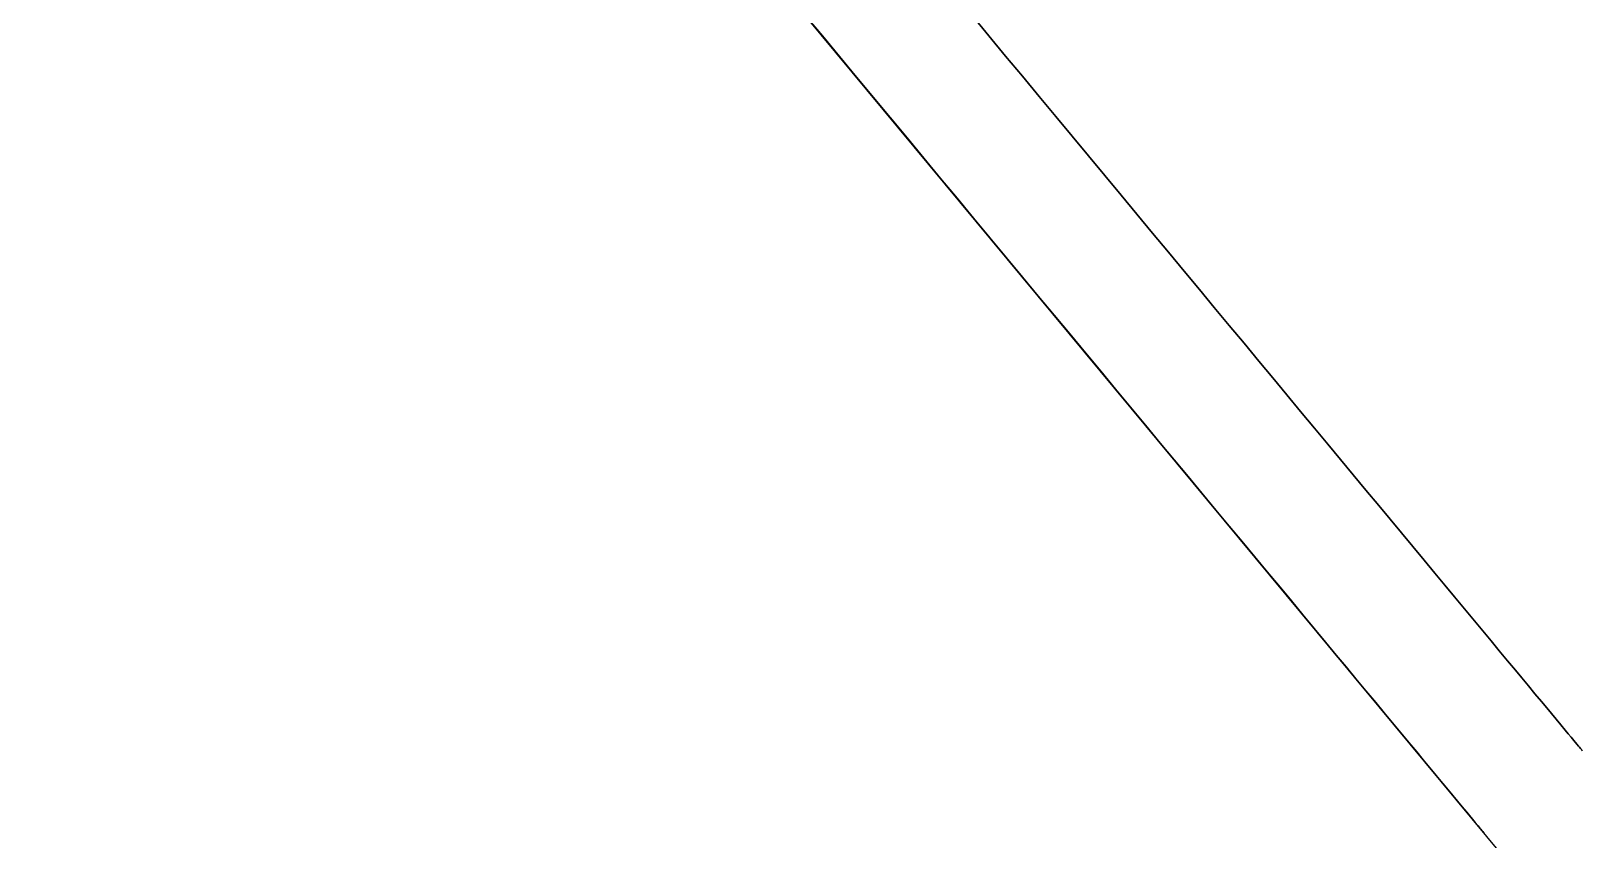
# Model space of a CAD drawing. Header units: metres. Extents: x 0 to 420, y 0 to 297.
# Drawn here: x 133.379 to 137.337, y 69.651 to 71.707 of the extents above; entities that cross this region are included whole.
import ezdxf

# ---------------------------------------------------------------- set-up
doc = ezdxf.new("R2010")
doc.units = ezdxf.units.M

msp = doc.modelspace()

# ---------------------------------------------------------------- linework, layer by layer
at = {"layer": 'GEOMETRY'}
for p, q in [((140.22, 65.8775), (127.1923, 81.5711)), ((140.8689, 65.0957), (127.1923, 81.5711)), ((135.3474, 71.7471), (135.3907, 71.6949)), ((135.3907, 71.6949), (135.3474, 71.7471)), ((135.3474, 71.7471), (135.3907, 71.6949)), ((135.3907, 71.6949), (135.3474, 71.7471)), ((135.7713, 71.7469), (135.8141, 71.6954)), ((135.8141, 71.6954), (135.7713, 71.7469)), ((135.7713, 71.7469), (135.8141, 71.6954)), ((135.8141, 71.6954), (135.7713, 71.7469)), ((135.3907, 71.6949), (135.4341, 71.6428)), ((135.4341, 71.6428), (135.3907, 71.6949)), ((135.3907, 71.6949), (135.4341, 71.6428)), ((135.4341, 71.6428), (135.3907, 71.6949)), ((135.8141, 71.6954), (135.8568, 71.6439)), ((135.8568, 71.6439), (135.8141, 71.6954)), ((135.8141, 71.6954), (135.8568, 71.6439)), ((135.8568, 71.6439), (135.8141, 71.6954)), ((135.4341, 71.6428), (135.4774, 71.5906)), ((135.4774, 71.5906), (135.4341, 71.6428)), ((135.4341, 71.6428), (135.4774, 71.5906)), ((135.4774, 71.5906), (135.4341, 71.6428)), ((135.8568, 71.6439), (135.8996, 71.5924)), ((135.8996, 71.5924), (135.8568, 71.6439)), ((135.8568, 71.6439), (135.8996, 71.5924)), ((135.8996, 71.5924), (135.8568, 71.6439)), ((135.4774, 71.5906), (135.5204, 71.5387)), ((135.5204, 71.5387), (135.4774, 71.5906)), ((135.4774, 71.5906), (135.5204, 71.5387)), ((135.5204, 71.5387), (135.4774, 71.5906)), ((135.8996, 71.5924), (135.9424, 71.5409)), ((135.9424, 71.5409), (135.8996, 71.5924)), ((135.8996, 71.5924), (135.9424, 71.5409)), ((135.9424, 71.5409), (135.8996, 71.5924)), ((135.5204, 71.5387), (135.5632, 71.4872)), ((135.5632, 71.4872), (135.5204, 71.5387)), ((135.5204, 71.5387), (135.5632, 71.4872)), ((135.5632, 71.4872), (135.5204, 71.5387)), ((135.9424, 71.5409), (135.9842, 71.4905)), ((135.9842, 71.4905), (135.9424, 71.5409)), ((135.9424, 71.5409), (135.9842, 71.4905)), ((135.9842, 71.4905), (135.9424, 71.5409)), ((135.5632, 71.4872), (135.606, 71.4357)), ((135.606, 71.4357), (135.5632, 71.4872)), ((135.5632, 71.4872), (135.606, 71.4357)), ((135.606, 71.4357), (135.5632, 71.4872)), ((135.9842, 71.4905), (136.0259, 71.4402)), ((136.0259, 71.4402), (135.9842, 71.4905)), ((135.9842, 71.4905), (136.0259, 71.4402)), ((136.0259, 71.4402), (135.9842, 71.4905)), ((135.606, 71.4357), (135.6487, 71.3841)), ((135.6487, 71.3841), (135.606, 71.4357)), ((135.606, 71.4357), (135.6487, 71.3841)), ((135.6487, 71.3841), (135.606, 71.4357)), ((136.0259, 71.4402), (136.0676, 71.39)), ((136.0676, 71.39), (136.0259, 71.4402)), ((136.0259, 71.4402), (136.0676, 71.39)), ((136.0676, 71.39), (136.0259, 71.4402)), ((135.6487, 71.3841), (135.6915, 71.3326)), ((135.6915, 71.3326), (135.6487, 71.3841)), ((135.6487, 71.3841), (135.6915, 71.3326)), ((135.6915, 71.3326), (135.6487, 71.3841)), ((136.0676, 71.39), (136.1092, 71.3398)), ((136.1092, 71.3398), (136.0676, 71.39)), ((136.0676, 71.39), (136.1092, 71.3398)), ((136.1092, 71.3398), (136.0676, 71.39)), ((136.1092, 71.3398), (136.1505, 71.2901)), ((136.1505, 71.2901), (136.1092, 71.3398)), ((136.1092, 71.3398), (136.1505, 71.2901)), ((136.1505, 71.2901), (136.1092, 71.3398)), ((135.6915, 71.3326), (135.7334, 71.2822)), ((135.7334, 71.2822), (135.6915, 71.3326)), ((135.6915, 71.3326), (135.7334, 71.2822)), ((135.7334, 71.2822), (135.6915, 71.3326)), ((135.7334, 71.2822), (135.775, 71.232)), ((135.775, 71.232), (135.7334, 71.2822)), ((135.7334, 71.2822), (135.775, 71.232)), ((135.775, 71.232), (135.7334, 71.2822)), ((136.1505, 71.2901), (136.1906, 71.2419)), ((136.1906, 71.2419), (136.1505, 71.2901)), ((136.1505, 71.2901), (136.1906, 71.2419)), ((136.1906, 71.2419), (136.1505, 71.2901)), ((135.775, 71.232), (135.8167, 71.1818)), ((135.8167, 71.1818), (135.775, 71.232)), ((135.775, 71.232), (135.8167, 71.1818)), ((135.8167, 71.1818), (135.775, 71.232)), ((136.1906, 71.2419), (136.2306, 71.1936)), ((136.2306, 71.1936), (136.1906, 71.2419)), ((136.1906, 71.2419), (136.2306, 71.1936)), ((136.2306, 71.1936), (136.1906, 71.2419)), ((135.8167, 71.1818), (135.8584, 71.1316)), ((135.8584, 71.1316), (135.8167, 71.1818)), ((135.8167, 71.1818), (135.8584, 71.1316)), ((135.8584, 71.1316), (135.8167, 71.1818)), ((136.2306, 71.1936), (136.2707, 71.1453)), ((136.2707, 71.1453), (136.2306, 71.1936)), ((136.2306, 71.1936), (136.2707, 71.1453)), ((136.2707, 71.1453), (136.2306, 71.1936)), ((136.2707, 71.1453), (136.3108, 71.097)), ((136.3108, 71.097), (136.2707, 71.1453)), ((136.2707, 71.1453), (136.3108, 71.097)), ((136.3108, 71.097), (136.2707, 71.1453)), ((135.8584, 71.1316), (135.8996, 71.0819)), ((135.8996, 71.0819), (135.8584, 71.1316)), ((135.8584, 71.1316), (135.8996, 71.0819)), ((135.8996, 71.0819), (135.8584, 71.1316)), ((135.8996, 71.0819), (135.9397, 71.0336)), ((135.9397, 71.0336), (135.8996, 71.0819)), ((135.8996, 71.0819), (135.9397, 71.0336)), ((135.9397, 71.0336), (135.8996, 71.0819)), ((136.3108, 71.097), (136.3494, 71.0506)), ((136.3494, 71.0506), (136.3108, 71.097)), ((136.3108, 71.097), (136.3494, 71.0506)), ((136.3494, 71.0506), (136.3108, 71.097)), ((135.9397, 71.0336), (135.9798, 70.9854)), ((135.9798, 70.9854), (135.9397, 71.0336)), ((135.9397, 71.0336), (135.9798, 70.9854)), ((135.9798, 70.9854), (135.9397, 71.0336)), ((136.3494, 71.0506), (136.3873, 71.0048)), ((136.3873, 71.0048), (136.3494, 71.0506)), ((136.3494, 71.0506), (136.3873, 71.0048)), ((136.3873, 71.0048), (136.3494, 71.0506)), ((135.9798, 70.9854), (136.0199, 70.9371)), ((136.0199, 70.9371), (135.9798, 70.9854)), ((135.9798, 70.9854), (136.0199, 70.9371)), ((136.0199, 70.9371), (135.9798, 70.9854)), ((136.3873, 71.0048), (136.4253, 70.9591)), ((136.4253, 70.9591), (136.3873, 71.0048)), ((136.3873, 71.0048), (136.4253, 70.9591)), ((136.4253, 70.9591), (136.3873, 71.0048)), ((136.4253, 70.9591), (136.4633, 70.9134)), ((136.4633, 70.9134), (136.4253, 70.9591)), ((136.4253, 70.9591), (136.4633, 70.9134)), ((136.4633, 70.9134), (136.4253, 70.9591)), ((136.0199, 70.9371), (136.0599, 70.8888)), ((136.0599, 70.8888), (136.0199, 70.9371)), ((136.0199, 70.9371), (136.0599, 70.8888)), ((136.0599, 70.8888), (136.0199, 70.9371)), ((136.4633, 70.9134), (136.5009, 70.8681)), ((136.5009, 70.8681), (136.4633, 70.9134)), ((136.4633, 70.9134), (136.5009, 70.8681)), ((136.5009, 70.8681), (136.4633, 70.9134)), ((136.0599, 70.8888), (136.0985, 70.8423)), ((136.0985, 70.8423), (136.0599, 70.8888)), ((136.0599, 70.8888), (136.0985, 70.8423)), ((136.0985, 70.8423), (136.0599, 70.8888)), ((136.5009, 70.8681), (136.5362, 70.8254)), ((136.5362, 70.8254), (136.5009, 70.8681)), ((136.5009, 70.8681), (136.5362, 70.8254)), ((136.5362, 70.8254), (136.5009, 70.8681)), ((136.0985, 70.8423), (136.1365, 70.7966)), ((136.1365, 70.7966), (136.0985, 70.8423)), ((136.0985, 70.8423), (136.1365, 70.7966)), ((136.1365, 70.7966), (136.0985, 70.8423)), ((136.5362, 70.8254), (136.5716, 70.7828)), ((136.5716, 70.7828), (136.5362, 70.8254)), ((136.5362, 70.8254), (136.5716, 70.7828)), ((136.5716, 70.7828), (136.5362, 70.8254)), ((136.1365, 70.7966), (136.1744, 70.7509)), ((136.1744, 70.7509), (136.1365, 70.7966)), ((136.1365, 70.7966), (136.1744, 70.7509)), ((136.1744, 70.7509), (136.1365, 70.7966)), ((136.5716, 70.7828), (136.607, 70.7402)), ((136.607, 70.7402), (136.5716, 70.7828)), ((136.5716, 70.7828), (136.607, 70.7402)), ((136.607, 70.7402), (136.5716, 70.7828)), ((136.1744, 70.7509), (136.2124, 70.7051)), ((136.2124, 70.7051), (136.1744, 70.7509)), ((136.1744, 70.7509), (136.2124, 70.7051)), ((136.2124, 70.7051), (136.1744, 70.7509)), ((136.2124, 70.7051), (136.25, 70.6598)), ((136.25, 70.6598), (136.2124, 70.7051)), ((136.2124, 70.7051), (136.25, 70.6598)), ((136.25, 70.6598), (136.2124, 70.7051)), ((136.607, 70.7402), (136.6424, 70.6976)), ((136.6424, 70.6976), (136.607, 70.7402)), ((136.607, 70.7402), (136.6424, 70.6976)), ((136.6424, 70.6976), (136.607, 70.7402)), ((136.6424, 70.6976), (136.676, 70.6571)), ((136.676, 70.6571), (136.6424, 70.6976)), ((136.6424, 70.6976), (136.676, 70.6571)), ((136.676, 70.6571), (136.6424, 70.6976)), ((136.25, 70.6598), (136.2854, 70.6172)), ((136.2854, 70.6172), (136.25, 70.6598)), ((136.25, 70.6598), (136.2854, 70.6172)), ((136.2854, 70.6172), (136.25, 70.6598)), ((136.676, 70.6571), (136.7084, 70.6181)), ((136.7084, 70.6181), (136.676, 70.6571)), ((136.676, 70.6571), (136.7084, 70.6181)), ((136.7084, 70.6181), (136.676, 70.6571)), ((136.2854, 70.6172), (136.3208, 70.5746)), ((136.3208, 70.5746), (136.2854, 70.6172)), ((136.2854, 70.6172), (136.3208, 70.5746)), ((136.3208, 70.5746), (136.2854, 70.6172)), ((136.7084, 70.6181), (136.7407, 70.5791)), ((136.7407, 70.5791), (136.7084, 70.6181)), ((136.7084, 70.6181), (136.7407, 70.5791)), ((136.7407, 70.5791), (136.7084, 70.6181)), ((136.3208, 70.5746), (136.3561, 70.532)), ((136.3561, 70.532), (136.3208, 70.5746)), ((136.3208, 70.5746), (136.3561, 70.532)), ((136.3561, 70.532), (136.3208, 70.5746)), ((136.7407, 70.5791), (136.773, 70.5402)), ((136.773, 70.5402), (136.7407, 70.5791)), ((136.7407, 70.5791), (136.773, 70.5402)), ((136.773, 70.5402), (136.7407, 70.5791)), ((136.3561, 70.532), (136.3915, 70.4894)), ((136.3915, 70.4894), (136.3561, 70.532)), ((136.3561, 70.532), (136.3915, 70.4894)), ((136.3915, 70.4894), (136.3561, 70.532)), ((136.773, 70.5402), (136.8054, 70.5012)), ((136.8054, 70.5012), (136.773, 70.5402)), ((136.773, 70.5402), (136.8054, 70.5012)), ((136.8054, 70.5012), (136.773, 70.5402)), ((136.3915, 70.4894), (136.4252, 70.4488)), ((136.4252, 70.4488), (136.3915, 70.4894)), ((136.3915, 70.4894), (136.4252, 70.4488)), ((136.4252, 70.4488), (136.3915, 70.4894)), ((136.8054, 70.5012), (136.8343, 70.4664)), ((136.8343, 70.4664), (136.8054, 70.5012)), ((136.8054, 70.5012), (136.8343, 70.4664)), ((136.8343, 70.4664), (136.8054, 70.5012)), ((136.8343, 70.4664), (136.8632, 70.4316)), ((136.8632, 70.4316), (136.8343, 70.4664)), ((136.8343, 70.4664), (136.8632, 70.4316)), ((136.8632, 70.4316), (136.8343, 70.4664)), ((136.4252, 70.4488), (136.4575, 70.4099)), ((136.4575, 70.4099), (136.4252, 70.4488)), ((136.4252, 70.4488), (136.4575, 70.4099)), ((136.4575, 70.4099), (136.4252, 70.4488)), ((136.8632, 70.4316), (136.8921, 70.3967)), ((136.8921, 70.3967), (136.8632, 70.4316)), ((136.8632, 70.4316), (136.8921, 70.3967)), ((136.8921, 70.3967), (136.8632, 70.4316)), ((136.4575, 70.4099), (136.4899, 70.3709)), ((136.4899, 70.3709), (136.4575, 70.4099)), ((136.4575, 70.4099), (136.4899, 70.3709)), ((136.4899, 70.3709), (136.4575, 70.4099)), ((136.8921, 70.3967), (136.921, 70.3619)), ((136.921, 70.3619), (136.8921, 70.3967)), ((136.8921, 70.3967), (136.921, 70.3619)), ((136.921, 70.3619), (136.8921, 70.3967)), ((136.4899, 70.3709), (136.5222, 70.3319)), ((136.5222, 70.3319), (136.4899, 70.3709)), ((136.4899, 70.3709), (136.5222, 70.3319)), ((136.5222, 70.3319), (136.4899, 70.3709)), ((136.921, 70.3619), (136.9483, 70.3291)), ((136.9483, 70.3291), (136.921, 70.3619)), ((136.921, 70.3619), (136.9483, 70.3291)), ((136.9483, 70.3291), (136.921, 70.3619)), ((136.5222, 70.3319), (136.5546, 70.293)), ((136.5546, 70.293), (136.5222, 70.3319)), ((136.5222, 70.3319), (136.5546, 70.293)), ((136.5546, 70.293), (136.5222, 70.3319)), ((136.9483, 70.3291), (136.9734, 70.2988)), ((136.9734, 70.2988), (136.9483, 70.3291)), ((136.9483, 70.3291), (136.9734, 70.2988)), ((136.9734, 70.2988), (136.9483, 70.3291)), ((136.5546, 70.293), (136.5835, 70.2582)), ((136.5835, 70.2582), (136.5546, 70.293)), ((136.5546, 70.293), (136.5835, 70.2582)), ((136.5835, 70.2582), (136.5546, 70.293)), ((136.9734, 70.2988), (136.9985, 70.2686)), ((136.9985, 70.2686), (136.9734, 70.2988)), ((136.9734, 70.2988), (136.9985, 70.2686)), ((136.9985, 70.2686), (136.9734, 70.2988)), ((136.9985, 70.2686), (137.0236, 70.2383)), ((137.0236, 70.2383), (136.9985, 70.2686)), ((136.9985, 70.2686), (137.0236, 70.2383)), ((137.0236, 70.2383), (136.9985, 70.2686)), ((136.5835, 70.2582), (136.6124, 70.2233)), ((136.6124, 70.2233), (136.5835, 70.2582)), ((136.5835, 70.2582), (136.6124, 70.2233)), ((136.6124, 70.2233), (136.5835, 70.2582)), ((137.0236, 70.2383), (137.0487, 70.2081)), ((137.0487, 70.2081), (137.0236, 70.2383)), ((137.0236, 70.2383), (137.0487, 70.2081)), ((137.0487, 70.2081), (137.0236, 70.2383)), ((136.6124, 70.2233), (136.6413, 70.1885)), ((136.6413, 70.1885), (136.6124, 70.2233)), ((136.6124, 70.2233), (136.6413, 70.1885)), ((136.6413, 70.1885), (136.6124, 70.2233)), ((136.6413, 70.1885), (136.6702, 70.1537)), ((136.6702, 70.1537), (136.6413, 70.1885)), ((136.6413, 70.1885), (136.6702, 70.1537)), ((136.6702, 70.1537), (136.6413, 70.1885)), ((137.0487, 70.2081), (137.0703, 70.1821)), ((137.0703, 70.1821), (137.0487, 70.2081)), ((137.0487, 70.2081), (137.0703, 70.1821)), ((137.0703, 70.1821), (137.0487, 70.2081)), ((136.6702, 70.1537), (136.6975, 70.1208)), ((136.6975, 70.1208), (136.6702, 70.1537)), ((136.6702, 70.1537), (136.6975, 70.1208)), ((136.6975, 70.1208), (136.6702, 70.1537)), ((137.0703, 70.1821), (137.0913, 70.1568)), ((137.0913, 70.1568), (137.0703, 70.1821)), ((137.0703, 70.1821), (137.0913, 70.1568)), ((137.0913, 70.1568), (137.0703, 70.1821)), ((137.0913, 70.1568), (137.1122, 70.1316)), ((137.1122, 70.1316), (137.0913, 70.1568)), ((137.0913, 70.1568), (137.1122, 70.1316)), ((137.1122, 70.1316), (137.0913, 70.1568)), ((136.6975, 70.1208), (136.7226, 70.0906)), ((136.7226, 70.0906), (136.6975, 70.1208)), ((136.6975, 70.1208), (136.7226, 70.0906)), ((136.7226, 70.0906), (136.6975, 70.1208)), ((137.1122, 70.1316), (137.1332, 70.1063)), ((137.1332, 70.1063), (137.1122, 70.1316)), ((137.1122, 70.1316), (137.1332, 70.1063)), ((137.1332, 70.1063), (137.1122, 70.1316)), ((136.7226, 70.0906), (136.7477, 70.0604)), ((136.7477, 70.0604), (136.7226, 70.0906)), ((136.7226, 70.0906), (136.7477, 70.0604)), ((136.7477, 70.0604), (136.7226, 70.0906)), ((137.1332, 70.1063), (137.153, 70.0825)), ((137.153, 70.0825), (137.1332, 70.1063)), ((137.1332, 70.1063), (137.153, 70.0825)), ((137.153, 70.0825), (137.1332, 70.1063)), ((137.153, 70.0825), (137.1696, 70.0625)), ((137.1696, 70.0625), (137.153, 70.0825)), ((137.153, 70.0825), (137.1696, 70.0625)), ((137.1696, 70.0625), (137.153, 70.0825)), ((136.7477, 70.0604), (136.7728, 70.0301)), ((136.7728, 70.0301), (136.7477, 70.0604)), ((136.7477, 70.0604), (136.7728, 70.0301)), ((136.7728, 70.0301), (136.7477, 70.0604)), ((136.7728, 70.0301), (136.7979, 69.9999)), ((136.7979, 69.9999), (136.7728, 70.0301)), ((136.7728, 70.0301), (136.7979, 69.9999)), ((136.7979, 69.9999), (136.7728, 70.0301)), ((137.1696, 70.0625), (137.1862, 70.0425)), ((137.1862, 70.0425), (137.1696, 70.0625)), ((137.1696, 70.0625), (137.1862, 70.0425)), ((137.1862, 70.0425), (137.1696, 70.0625)), ((137.1862, 70.0425), (137.2028, 70.0225)), ((137.2028, 70.0225), (137.1862, 70.0425)), ((137.1862, 70.0425), (137.2028, 70.0225)), ((137.2028, 70.0225), (137.1862, 70.0425)), ((136.7979, 69.9999), (136.8194, 69.9739)), ((136.8194, 69.9739), (136.7979, 69.9999)), ((136.7979, 69.9999), (136.8194, 69.9739)), ((136.8194, 69.9739), (136.7979, 69.9999)), ((137.2028, 70.0225), (137.2194, 70.0025)), ((137.2194, 70.0025), (137.2028, 70.0225)), ((137.2028, 70.0225), (137.2194, 70.0025)), ((137.2194, 70.0025), (137.2028, 70.0225)), ((137.2194, 70.0025), (137.2327, 69.9865)), ((137.2327, 69.9865), (137.2194, 70.0025)), ((137.2194, 70.0025), (137.2327, 69.9865)), ((137.2327, 69.9865), (137.2194, 70.0025)), ((136.8194, 69.9739), (136.8404, 69.9486)), ((136.8404, 69.9486), (136.8194, 69.9739)), ((136.8194, 69.9739), (136.8404, 69.9486)), ((136.8404, 69.9486), (136.8194, 69.9739)), ((137.2327, 69.9865), (137.2447, 69.972)), ((137.2447, 69.972), (137.2327, 69.9865)), ((137.2327, 69.9865), (137.2447, 69.972)), ((137.2447, 69.972), (137.2327, 69.9865)), ((137.2447, 69.972), (137.2567, 69.9575)), ((137.2567, 69.9575), (137.2447, 69.972)), ((137.2447, 69.972), (137.2567, 69.9575)), ((137.2567, 69.9575), (137.2447, 69.972)), ((137.2567, 69.9575), (137.2687, 69.9431)), ((137.2687, 69.9431), (137.2567, 69.9575)), ((137.2567, 69.9575), (137.2687, 69.9431)), ((137.2687, 69.9431), (137.2567, 69.9575)), ((136.8404, 69.9486), (136.8614, 69.9233)), ((136.8614, 69.9233), (136.8404, 69.9486)), ((136.8404, 69.9486), (136.8614, 69.9233)), ((136.8614, 69.9233), (136.8404, 69.9486)), ((136.8614, 69.9233), (136.8824, 69.8981)), ((136.8824, 69.8981), (136.8614, 69.9233)), ((136.8614, 69.9233), (136.8824, 69.8981)), ((136.8824, 69.8981), (136.8614, 69.9233)), ((137.2687, 69.9431), (137.28, 69.9294)), ((137.28, 69.9294), (137.2687, 69.9431)), ((137.2687, 69.9431), (137.28, 69.9294)), ((137.28, 69.9294), (137.2687, 69.9431)), ((137.28, 69.9294), (137.2873, 69.9207)), ((137.2873, 69.9207), (137.28, 69.9294)), ((137.28, 69.9294), (137.2873, 69.9207)), ((137.2873, 69.9207), (137.28, 69.9294)), ((137.2873, 69.9207), (137.2946, 69.9119)), ((137.2946, 69.9119), (137.2873, 69.9207)), ((137.2873, 69.9207), (137.2946, 69.9119)), ((137.2946, 69.9119), (137.2873, 69.9207)), ((137.2946, 69.9119), (137.3018, 69.9032)), ((137.3018, 69.9032), (137.2946, 69.9119)), ((137.2946, 69.9119), (137.3018, 69.9032)), ((137.3018, 69.9032), (137.2946, 69.9119)), ((136.8824, 69.8981), (136.9021, 69.8743)), ((136.9021, 69.8743), (136.8824, 69.8981)), ((136.8824, 69.8981), (136.9021, 69.8743)), ((136.9021, 69.8743), (136.8824, 69.8981)), ((136.9021, 69.8743), (136.9187, 69.8543)), ((136.9187, 69.8543), (136.9021, 69.8743)), ((136.9021, 69.8743), (136.9187, 69.8543)), ((136.9187, 69.8543), (136.9021, 69.8743)), ((137.3018, 69.9032), (137.3091, 69.8944)), ((137.3091, 69.8944), (137.3018, 69.9032)), ((137.3018, 69.9032), (137.3091, 69.8944)), ((137.3091, 69.8944), (137.3018, 69.9032)), ((137.3091, 69.8944), (137.3136, 69.889)), ((137.3136, 69.889), (137.3091, 69.8944)), ((137.3091, 69.8944), (137.3136, 69.889)), ((137.3136, 69.889), (137.3091, 69.8944)), ((137.3136, 69.889), (137.316, 69.8861)), ((137.316, 69.8861), (137.3136, 69.889)), ((137.3136, 69.889), (137.316, 69.8861)), ((137.316, 69.8861), (137.3136, 69.889)), ((137.316, 69.8861), (137.3185, 69.8831)), ((137.3185, 69.8831), (137.316, 69.8861)), ((137.316, 69.8861), (137.3185, 69.8831)), ((137.3185, 69.8831), (137.316, 69.8861)), ((137.3185, 69.8831), (137.3209, 69.8802)), ((137.3209, 69.8802), (137.3185, 69.8831)), ((137.3185, 69.8831), (137.3209, 69.8802)), ((137.3209, 69.8802), (137.3185, 69.8831)), ((137.3209, 69.8802), (137.3233, 69.8773)), ((137.3233, 69.8773), (137.3209, 69.8802)), ((137.3209, 69.8802), (137.3233, 69.8773)), ((137.3233, 69.8773), (137.3209, 69.8802)), ((136.9187, 69.8543), (136.9353, 69.8343)), ((136.9353, 69.8343), (136.9187, 69.8543)), ((136.9187, 69.8543), (136.9353, 69.8343)), ((136.9353, 69.8343), (136.9187, 69.8543)), ((136.9353, 69.8343), (136.9519, 69.8143)), ((136.9519, 69.8143), (136.9353, 69.8343)), ((136.9353, 69.8343), (136.9519, 69.8143)), ((136.9519, 69.8143), (136.9353, 69.8343)), ((136.9519, 69.8143), (136.9685, 69.7943)), ((136.9685, 69.7943), (136.9519, 69.8143)), ((136.9519, 69.8143), (136.9685, 69.7943)), ((136.9685, 69.7943), (136.9519, 69.8143)), ((136.9685, 69.7943), (136.9818, 69.7782)), ((136.9818, 69.7782), (136.9685, 69.7943)), ((136.9685, 69.7943), (136.9818, 69.7782)), ((136.9818, 69.7782), (136.9685, 69.7943)), ((136.9818, 69.7782), (136.9939, 69.7638)), ((136.9939, 69.7638), (136.9818, 69.7782)), ((136.9818, 69.7782), (136.9939, 69.7638)), ((136.9939, 69.7638), (136.9818, 69.7782)), ((136.9939, 69.7638), (137.0059, 69.7493)), ((137.0059, 69.7493), (136.9939, 69.7638)), ((136.9939, 69.7638), (137.0059, 69.7493)), ((137.0059, 69.7493), (136.9939, 69.7638)), ((137.0059, 69.7493), (137.0179, 69.7348)), ((137.0179, 69.7348), (137.0059, 69.7493)), ((137.0059, 69.7493), (137.0179, 69.7348)), ((137.0179, 69.7348), (137.0059, 69.7493)), ((137.0179, 69.7348), (137.0292, 69.7212)), ((137.0292, 69.7212), (137.0179, 69.7348)), ((137.0179, 69.7348), (137.0292, 69.7212)), ((137.0292, 69.7212), (137.0179, 69.7348)), ((137.0292, 69.7212), (137.0365, 69.7124)), ((137.0365, 69.7124), (137.0292, 69.7212)), ((137.0292, 69.7212), (137.0365, 69.7124)), ((137.0365, 69.7124), (137.0292, 69.7212)), ((137.0365, 69.7124), (137.0437, 69.7037)), ((137.0437, 69.7037), (137.0365, 69.7124)), ((137.0365, 69.7124), (137.0437, 69.7037)), ((137.0437, 69.7037), (137.0365, 69.7124)), ((137.0437, 69.7037), (137.051, 69.6949)), ((137.051, 69.6949), (137.0437, 69.7037)), ((137.0437, 69.7037), (137.051, 69.6949)), ((137.051, 69.6949), (137.0437, 69.7037)), ((137.051, 69.6949), (137.0583, 69.6862)), ((137.0583, 69.6862), (137.051, 69.6949)), ((137.051, 69.6949), (137.0583, 69.6862)), ((137.0583, 69.6862), (137.051, 69.6949)), ((137.0583, 69.6862), (137.0628, 69.6808)), ((137.0628, 69.6808), (137.0583, 69.6862)), ((137.0583, 69.6862), (137.0628, 69.6808)), ((137.0628, 69.6808), (137.0583, 69.6862)), ((137.0628, 69.6808), (137.0652, 69.6778)), ((137.0652, 69.6778), (137.0628, 69.6808)), ((137.0628, 69.6808), (137.0652, 69.6778)), ((137.0652, 69.6778), (137.0628, 69.6808)), ((137.0652, 69.6778), (137.0676, 69.6749)), ((137.0676, 69.6749), (137.0652, 69.6778)), ((137.0652, 69.6778), (137.0676, 69.6749)), ((137.0676, 69.6749), (137.0652, 69.6778)), ((137.0676, 69.6749), (137.0701, 69.672)), ((137.0701, 69.672), (137.0676, 69.6749)), ((137.0676, 69.6749), (137.0701, 69.672)), ((137.0701, 69.672), (137.0676, 69.6749)), ((137.0701, 69.672), (137.0725, 69.669)), ((137.0725, 69.669), (137.0701, 69.672)), ((137.0701, 69.672), (137.0725, 69.669)), ((137.0725, 69.669), (137.0701, 69.672))]:
    msp.add_line(p, q, dxfattribs=at)

doc.saveas('drawing.dxf')
